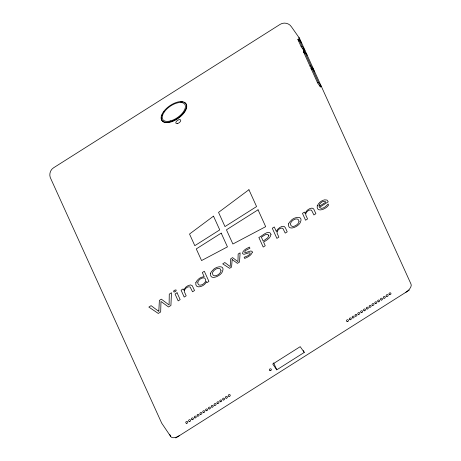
<?xml version="1.0" encoding="UTF-8"?>
<svg xmlns="http://www.w3.org/2000/svg" width="461" height="461" viewBox="0 0 461 461"><rect width="100%" height="100%" fill="white"/><g stroke="black" fill="none" stroke-linecap="round" stroke-linejoin="round"><path stroke-width="0.69" d="M298.74 38.914L302.03 46.163L304.905 50.266L304.047 50.808L301.171 46.711L297.881 39.456L298.74 38.914L301.615 43.011M301.171 46.711L302.03 46.163M311.624 68.47L309.982 66.13L303.401 51.626L304.26 51.085L307.135 55.182M309.982 66.13L310.841 65.589L304.26 51.085M311.832 67.779L318.413 82.283L321.288 86.38L320.43 86.922L317.554 82.824L310.979 68.32L311.832 67.779L314.713 71.876M317.554 82.824L318.413 82.283M304.254 352.44L300.203 346.666L272.728 364.057L276.779 369.831L304.254 352.44L303.396 350.55M175.762 437.95L409.322 290.09M405.887 292.262A8.154 4.097 -35.1 0 0 411.039 284.137L299.564 38.39L291.467 26.847C289.162 23.131 283.901 21.978 280.23 24.306L53.539 167.816C50.393 169.798 49.073 173.918 50.22 177.41L161.696 423.158L170.61 436.342A8.154 4.097 -35.1 0 0 179.196 435.778M297.881 39.456L299.114 41.213M303.401 51.626L304.635 53.384M310.841 65.589L313.716 69.686M310.979 68.32L311.797 69.49M302.952 48.388L304.047 50.808M319.859 85.66L320.43 86.922M273.638 362.899L276.779 369.831M169.717 434.377L170.61 436.342M298.889 37.56A8.154 4.097 -35.1 0 1 299.564 38.39M183.939 102.354A14.648 7.359 -35.1 0 1 177.41 118.921A14.648 7.359 -35.1 0 1 161.483 116.921M161.84 115.671A14.648 7.359 -35.1 0 1 162.537 114.098M163.517 112.484A14.648 7.359 -35.1 0 1 164.318 111.395M180.608 101.979A14.648 7.359 -35.1 0 1 182.608 102.037M158.872 310.218L158.872 311.457L151.093 305.66L148.845 307.084L158.307 313.451L160.676 311.953L160.981 301.471L168.519 306.986L170.916 305.47L171.486 292.752L169.273 294.153L169.106 304.963L161.344 299.172L159.385 300.411L158.872 310.218M232.16 259.566L231.583 267.063L229.59 268.325L222.709 263.859L224.801 262.534L230.166 266.562L230.736 258.777L232.563 257.618L237.945 261.658L238.153 254.08L240.123 252.83L239.501 262.05L237.432 263.358L232.16 259.566M319.104 205.358L319.052 206.436L325.777 202.177L325.178 201.469C322.608 200.644 319.963 203.099 319.104 205.358M268.832 235.473L267.749 237.801L263.139 241.109L261.352 237.173C263.15 236.366 267.449 232.114 268.832 235.473M270.999 234.28C270.653 238.199 266.493 240.187 263.6 242.123L265.242 245.753L263.202 247.044L258.846 237.45C261.427 236.77 268.815 228.8 270.999 234.28M197.821 282.063C197.193 289.341 209.582 282.109 204.459 277.954C201.716 277.355 198.806 279.585 197.821 282.063M221.021 270.803C220.738 274.353 213.028 278.646 212.377 273.408C212.7 269.823 220.329 265.409 221.021 270.803M299.045 221.413C298.763 224.956 291.047 229.25 290.401 224.017C290.724 220.433 298.353 216.019 299.045 221.413M252.328 252.179C251.36 255.515 247.62 257.18 244.676 258.454L244.146 257.278L248.03 255.671L249.891 254.178L250.219 253.043L249.026 252.766L243.927 254.334L242.532 253.654C242.538 250.202 246.779 248.45 249.436 247.131L249.937 248.243L245.575 250.456L244.532 252.265L245.575 252.599L250.686 251.003L251.977 251.291L252.328 252.179M195.85 282.691C194.634 290.171 205.352 286.177 206.395 281.51L206.926 282.674L208.919 281.412L204.315 271.264L202.321 272.526L204.194 276.802C200.621 276.686 197.216 279.493 195.85 282.691M184.406 290.309L184.417 291.894L186.192 295.801L184.193 297.063L181.087 290.205L183.08 288.943L183.599 290.084L185.921 287.047L188.123 285.607L190.595 284.915L192.272 285.728L194.53 290.516L192.537 291.784L190.151 287.03C187.84 285.999 185.339 288.315 184.406 290.309M305.781 213.472L305.787 215.056L307.562 218.963L305.568 220.225L302.462 213.368L304.456 212.106L304.969 213.247L307.291 210.21L309.498 208.77L311.97 208.078L313.641 208.891L315.906 213.679L313.912 214.947L311.521 210.193C309.216 209.161 306.709 211.478 305.781 213.472M277.107 231.629L277.113 233.243L278.876 237.121L276.882 238.389L272.278 228.235L274.272 226.973L276.283 231.405L277.631 229.301L279.827 227.492L281.752 226.501L283.941 226.293L285.301 227.619L287.22 231.843L285.226 233.105L282.829 228.333C280.519 227.336 278.041 229.641 277.107 231.629M317.26 205.79C316.033 213.414 326.653 208.879 328.584 205.018L328.117 203.987C326.284 206.136 322.118 210.274 319.45 207.381L328.244 201.814L327.022 200.074C323.069 198.76 318.885 202.391 317.26 205.79M210.568 273.275C209.392 281.147 220.589 276.081 222.3 271.875C225.85 264.188 215.362 266.452 212.763 270.261A6.563 3.296 -35.1 0 0 210.568 273.269M288.592 223.879C287.416 231.756 298.607 226.691 300.324 222.484C303.868 214.797 293.38 217.062 290.782 220.871A6.563 3.296 -35.1 0 0 288.592 223.879M173.82 290.995L173.895 291.969L174.765 291.905L175.768 291.266L176.275 290.096L175.168 289.946L173.82 290.995M213.506 216.146L189.529 234.032L194.807 245.678L219.741 229.889L213.506 216.146M248.934 189.725L218.543 212.388L224.98 226.576L256.575 206.574L248.934 189.725M221.211 233.128L196.277 248.911L201.561 260.557L227.446 246.877L221.211 233.128M258.045 209.813L226.449 229.814L232.886 244.002L265.686 226.662L258.045 209.813M177.047 292.764L175.053 294.026L178.165 300.883L180.159 299.621L177.047 292.764M367.048 309.003A1.037 0.893 -24.4 0 0 368.281 307.746A1.037 0.893 -24.4 0 0 366.581 307.522A1.037 0.893 -24.4 0 0 367.048 309.003M369.883 307.205A1.037 0.893 -24.4 0 0 371.117 305.948A1.037 0.893 -24.4 0 0 369.411 305.729A1.037 0.893 -24.4 0 0 369.883 307.205M364.219 310.795A1.037 0.893 -24.4 0 0 365.452 309.538A1.037 0.893 -24.4 0 0 363.746 309.314A1.037 0.893 -24.4 0 0 364.219 310.795M358.554 314.379A1.037 0.893 -24.4 0 0 359.787 313.123A1.037 0.893 -24.4 0 0 358.082 312.898A1.037 0.893 -24.4 0 0 358.554 314.379M352.89 317.963A1.037 0.893 -24.4 0 0 354.123 316.707A1.037 0.893 -24.4 0 0 352.417 316.488A1.037 0.893 -24.4 0 0 352.89 317.963M347.225 321.553A1.037 0.893 -24.4 0 0 348.458 320.297A1.037 0.893 -24.4 0 0 346.753 320.072A1.037 0.893 -24.4 0 0 347.225 321.553M350.055 319.761A1.037 0.893 -24.4 0 0 351.288 318.505A1.037 0.893 -24.4 0 0 349.588 318.28A1.037 0.893 -24.4 0 0 350.055 319.761M355.719 316.171A1.037 0.893 -24.4 0 0 356.952 314.915A1.037 0.893 -24.4 0 0 355.252 314.696A1.037 0.893 -24.4 0 0 355.719 316.171M361.384 312.587A1.037 0.893 -24.4 0 0 362.617 311.331A1.037 0.893 -24.4 0 0 360.917 311.106A1.037 0.893 -24.4 0 0 361.384 312.587M372.713 305.413A1.037 0.893 -24.4 0 0 373.946 304.156A1.037 0.893 -24.4 0 0 372.246 303.937A1.037 0.893 -24.4 0 0 372.713 305.413M381.212 300.036A1.037 0.893 -24.4 0 0 382.446 298.78A1.037 0.893 -24.4 0 0 380.74 298.555A1.037 0.893 -24.4 0 0 381.212 300.036M384.048 298.244A1.037 0.893 -24.4 0 0 385.281 296.988A1.037 0.893 -24.4 0 0 383.575 296.763A1.037 0.893 -24.4 0 0 384.048 298.244M389.712 294.654A1.037 0.893 -24.4 0 0 390.945 293.398A1.037 0.893 -24.4 0 0 389.24 293.179A1.037 0.893 -24.4 0 0 389.712 294.654M386.877 296.446A1.037 0.893 -24.4 0 0 388.11 295.19A1.037 0.893 -24.4 0 0 386.404 294.971A1.037 0.893 -24.4 0 0 386.877 296.446M378.383 301.828A1.037 0.893 -24.4 0 0 379.61 300.572A1.037 0.893 -24.4 0 0 377.911 300.347A1.037 0.893 -24.4 0 0 378.383 301.828M375.548 303.62A1.037 0.893 -24.4 0 0 376.781 302.364A1.037 0.893 -24.4 0 0 375.075 302.139A1.037 0.893 -24.4 0 0 375.548 303.62M206.332 410.745A1.037 0.893 -24.4 0 0 207.565 409.489A1.037 0.893 -24.4 0 0 205.86 409.264A1.037 0.893 -24.4 0 0 206.332 410.745M209.167 408.953A1.037 0.893 -24.4 0 0 210.4 407.697A1.037 0.893 -24.4 0 0 208.695 407.472A1.037 0.893 -24.4 0 0 209.167 408.953M203.503 412.537A1.037 0.893 -24.4 0 0 204.73 411.281A1.037 0.893 -24.4 0 0 203.03 411.062A1.037 0.893 -24.4 0 0 203.503 412.537M197.832 416.127A1.037 0.893 -24.4 0 0 199.066 414.865A1.037 0.893 -24.4 0 0 197.366 414.646A1.037 0.893 -24.4 0 0 197.832 416.127M192.168 419.712A1.037 0.893 -24.4 0 0 193.401 418.455A1.037 0.893 -24.4 0 0 191.701 418.231A1.037 0.893 -24.4 0 0 192.168 419.712M186.503 423.296A1.037 0.893 -24.4 0 0 187.736 422.04A1.037 0.893 -24.4 0 0 186.037 421.821A1.037 0.893 -24.4 0 0 186.503 423.296M189.338 421.504A1.037 0.893 -24.4 0 0 190.572 420.248A1.037 0.893 -24.4 0 0 188.866 420.023A1.037 0.893 -24.4 0 0 189.338 421.504M195.003 417.92A1.037 0.893 -24.4 0 0 196.236 416.663A1.037 0.893 -24.4 0 0 194.53 416.439A1.037 0.893 -24.4 0 0 195.003 417.92M200.668 414.33A1.037 0.893 -24.4 0 0 201.901 413.073A1.037 0.893 -24.4 0 0 200.195 412.854A1.037 0.893 -24.4 0 0 200.668 414.33M211.997 407.161A1.037 0.893 -24.4 0 0 213.23 405.905A1.037 0.893 -24.4 0 0 211.524 405.68A1.037 0.893 -24.4 0 0 211.997 407.161M220.496 401.779A1.037 0.893 -24.4 0 0 221.729 400.523A1.037 0.893 -24.4 0 0 220.024 400.304A1.037 0.893 -24.4 0 0 220.496 401.779M223.326 399.987A1.037 0.893 -24.4 0 0 224.559 398.73A1.037 0.893 -24.4 0 0 222.853 398.506A1.037 0.893 -24.4 0 0 223.326 399.987M228.99 396.402A1.037 0.893 -24.4 0 0 230.223 395.146A1.037 0.893 -24.4 0 0 228.518 394.921A1.037 0.893 -24.4 0 0 228.99 396.402M226.161 398.195A1.037 0.893 -24.4 0 0 227.394 396.938A1.037 0.893 -24.4 0 0 225.688 396.714A1.037 0.893 -24.4 0 0 226.161 398.195M217.661 403.571A1.037 0.893 -24.4 0 0 218.894 402.315A1.037 0.893 -24.4 0 0 217.189 402.096A1.037 0.893 -24.4 0 0 217.661 403.571M214.832 405.369A1.037 0.893 -24.4 0 0 216.065 404.107A1.037 0.893 -24.4 0 0 214.359 403.888A1.037 0.893 -24.4 0 0 214.832 405.369M270.094 370.644A1.037 0.893 -24.4 0 0 271.327 369.388A1.037 0.893 -24.4 0 0 269.622 369.169A1.037 0.893 -24.4 0 0 270.094 370.644M170.305 121.727A14.648 7.359 -35.1 0 0 186.146 104.134A14.648 7.359 -35.1 0 0 164.969 109.966A14.648 7.359 -35.1 0 0 170.305 121.727M170.61 120.88A13.381 6.725 -35.1 0 0 185.074 104.808A13.381 6.725 -35.1 0 0 165.741 110.139A13.381 6.725 -35.1 0 0 170.61 120.88M177.6 123.513A2.852 1.435 -35.1 0 0 180.683 120.085A2.852 1.435 -35.1 0 0 176.563 121.226A2.852 1.435 -35.1 0 0 177.6 123.513"/></g></svg>
